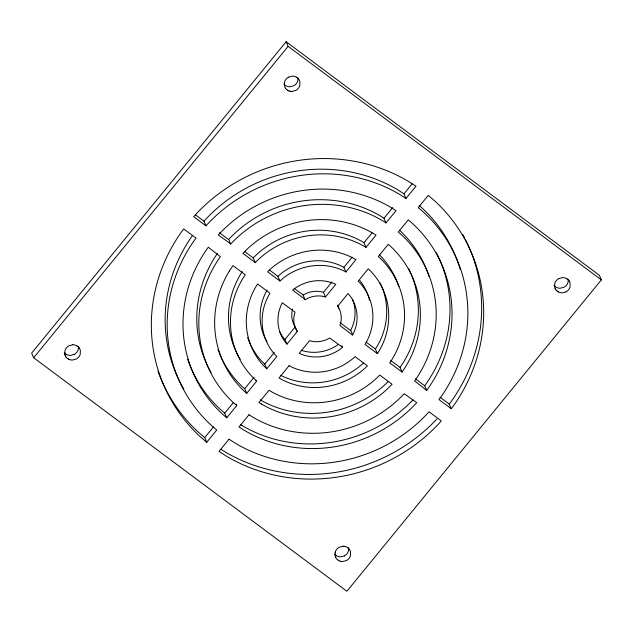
<?xml version="1.0" encoding="UTF-8"?>
<svg xmlns="http://www.w3.org/2000/svg" width="633" height="633" viewBox="0 0 633 633"><rect width="100%" height="100%" fill="white"/><g stroke="black" fill="none" stroke-linecap="round" stroke-linejoin="round"><path stroke-width="0.95" d="M335.213 552.182L335.142 555.869A8.047 7.628 -23.5 0 0 335.617 557.317M267.071 290.136L266.176 291.71A55.839 52.95 -23.5 0 0 267.007 341.796M352.581 335.142L339.945 325.465A23.927 22.693 -23.5 0 0 338.291 306.981L337.753 306.143L348.079 293.506L349.147 294.741A39.887 37.822 -23.5 0 1 352.731 334.865L350.714 330.228A39.887 37.822 -23.5 0 0 352.446 299.187M242.336 271.549L240.951 273.646A87.742 83.208 -23.5 0 0 238.823 356.735M377.395 353.649L365.043 344.439L366.824 341.29A55.839 52.95 -23.5 0 0 359.37 282.294L358.199 281.123L368.271 268.803L371.334 271.866A71.79 68.079 -23.5 0 1 378.494 351.98L377.395 353.649L375.377 349.005L376.477 347.343A71.79 68.079 -23.5 0 0 380.085 282.856M229.423 270.924L232.936 265.591L245.28 274.793L242.969 278.291A87.742 83.208 -23.5 0 0 255.874 380.346M402.082 372.054L389.738 362.851L392.049 359.354A87.742 83.208 -23.5 0 0 379.151 257.291L378.289 256.547L388.282 244.306L390.363 246.102A103.701 98.344 -23.5 0 1 405.603 366.721L402.082 372.054L400.064 367.409L403.577 362.076A103.701 98.344 -23.5 0 0 408.791 268.93M426.689 390.395L414.631 380.947A119.661 113.473 -23.5 0 0 401.575 234.914L398.284 232.074L408.277 219.841L412.779 223.734A135.612 128.602 -23.5 0 1 427.584 389.232L426.689 390.395L424.672 385.758L425.558 384.587A135.612 128.602 -23.5 0 0 437.498 255.012M451.258 408.712L438.97 399.558L440.528 397.516A151.564 143.731 -23.5 0 0 423.983 212.546L418.278 207.608L428.272 195.375L435.195 201.357A167.516 158.859 -23.5 0 1 453.473 405.8L451.258 408.712L449.24 404.068L451.456 401.156A167.516 158.859 -23.5 0 0 465.382 239.44M286.116 41.723L31.65 353.111L33.668 357.748L346.884 591.277L601.35 279.889L599.332 275.252L286.116 41.723L288.134 46.367L601.35 279.889M33.668 357.748L288.134 46.367M206.746 442.269L199.822 436.287A167.516 158.859 -23.5 0 1 181.544 231.844L183.76 228.932L196.048 238.087L194.489 240.129A151.564 143.731 -23.5 0 0 211.034 425.099L216.739 430.036L206.746 442.269L204.728 437.625L213.471 426.919M236.062 404.02L236.734 405.563L226.741 417.796L224.723 413.159L233.466 402.453M255.867 380.346L256.729 381.098L246.735 393.33L244.718 388.694L254.086 377.221M266.746 368.841L263.684 365.779A71.79 68.079 -23.5 0 1 256.523 285.657L257.623 283.995L269.974 293.206L268.194 296.355A55.839 52.95 -23.5 0 0 275.648 355.342L276.819 356.514L266.746 368.841L264.729 364.197L274.208 352.597M295.579 327.633L297.265 331.502L286.939 344.138L284.921 339.494L295.247 326.857L294.709 326.019A23.927 22.693 -23.5 0 1 292.573 309.078M325.473 296.988L324.484 296.695A23.927 22.693 -23.5 0 0 305.32 299.646L292.66 290.08A39.887 37.822 -23.5 0 1 334.287 283.663L335.799 284.352L325.473 296.988L323.455 292.343L331.953 281.938M345.919 271.968L344.439 271.169A55.839 52.95 -23.5 0 0 282.722 278.583L279.952 280.997L267.601 271.786L269.025 270.362A71.79 68.079 -23.5 0 1 352.138 257.552L355.983 259.641L345.919 271.968L343.893 267.324L352.193 257.18M366.001 247.384L365.035 246.767A87.742 83.208 -23.5 0 0 258.256 259.601L255.257 262.584L242.914 253.382L247.471 248.832A103.701 98.344 -23.5 0 1 373.668 233.656L376.002 235.152L366.001 247.384L363.983 242.74L372.109 232.802M385.995 222.919L382.316 220.561A119.661 113.473 -23.5 0 0 230.823 243.911L218.306 235.033L219.279 233.933A135.612 128.602 -23.5 0 1 390.957 207.466L395.997 210.686L385.995 222.919L383.978 218.274L392.729 207.569M405.99 198.453L399.597 194.355A151.564 143.731 -23.5 0 0 207.719 223.94L206.026 225.878L193.745 216.715L196.159 213.954A167.516 158.859 -23.5 0 1 408.238 181.26L415.992 186.221L405.99 198.453L403.973 193.809L412.099 183.871M206.026 225.878L204.008 221.234L205.701 219.303A151.564 143.731 -23.5 0 1 397.579 189.718L403.973 193.809M230.594 244.196L228.814 239.274A119.661 113.473 -23.5 0 1 380.291 215.908L383.978 218.274M255.257 262.584L253.24 257.94L256.23 254.957A87.742 83.208 -23.5 0 1 363.018 242.123L363.983 242.74M388.132 381.572L385.529 384.168A103.701 98.344 -23.5 0 1 260.076 399.787M279.952 280.997L277.934 276.352L280.704 273.939A55.839 52.95 -23.5 0 1 342.421 266.525L343.893 267.324M342.595 347.351L342.358 347.564A39.887 37.822 -23.5 0 1 300.73 353.982L299.219 353.293L309.545 340.657L310.534 340.95A23.927 22.693 -23.5 0 0 329.706 337.998L342.595 347.351L341.923 345.808M294.139 288.434L303.294 295.01A23.927 22.693 -23.5 0 1 322.466 292.05L323.455 292.343M288.585 77.099L292.319 76.134A8.047 7.628 -23.5 0 1 293.957 76.269L295.018 76.546A8.047 7.628 -23.5 0 1 296.972 77.511M295.746 90.432L292.019 91.397M74.188 354.433L70.461 355.398A8.047 7.628 -23.5 0 1 68.815 355.263L67.763 354.986A8.047 7.628 -23.5 0 1 65.808 354.021M558.812 278.567L562.539 277.602A8.047 7.628 -23.5 0 1 564.185 277.737L565.237 278.014A8.047 7.628 -23.5 0 1 567.192 278.979M565.973 291.9L562.239 292.865A8.047 7.628 -23.5 0 1 560.601 292.731L559.54 292.454A8.047 7.628 -23.5 0 1 558.045 291.773M344.415 555.901L340.681 556.866A8.047 7.628 -23.5 0 1 339.043 556.731L337.982 556.454A8.047 7.628 -23.5 0 1 336.028 555.489M72.779 344.779L69.044 345.745A7.873 7.461 -23.5 0 0 67.66 346.662A7.881 7.469 -23.5 0 0 66.489 347.826A7.873 7.461 -23.5 0 0 64.985 350.706L64.914 354.401M342.999 546.247L339.272 547.213A7.92 7.509 -23.5 0 0 335.229 552.245M290.373 91.255L289.321 90.986M344.645 546.382L345.697 546.659A8.047 7.628 -23.5 0 1 347.596 547.585M69.78 359.631L70.833 359.9A8.047 7.628 -23.5 0 0 72.478 360.035L76.205 359.077A7.881 7.469 -23.5 0 0 79.671 355.619A7.873 7.461 -23.5 0 0 80.264 354.108L80.344 350.413A8.047 7.628 -23.5 0 0 79.805 348.925L79.267 348.015M340 561.099L341.06 561.376A8.047 7.628 -23.5 0 0 342.698 561.511L346.433 560.545A7.873 7.461 -23.5 0 0 347.826 559.627A7.873 7.461 -23.5 0 0 350.492 555.576L350.563 551.889A8.047 7.628 -23.5 0 0 350.025 550.401L349.495 549.484M261.35 403.981L259.016 402.493L269.017 390.26L269.99 390.877A87.742 83.208 -23.5 0 0 376.777 378.036L379.76 375.06L392.104 384.263L387.546 388.812A103.701 98.344 -23.5 0 1 261.342 403.989M240.603 424.616L242.043 425.542M220.885 449.264L224.762 451.74A167.516 158.859 -23.5 0 0 436.841 419.046M195.565 214.935L204.008 221.234M219.358 232.683L228.576 239.551M244.749 251.618L253.24 257.94M269.444 270.022L277.934 276.352M340.087 322.695L350.563 330.497M366.111 342.097L375.377 349.005M390.806 360.509L400.064 367.409M415.462 378.89L424.672 385.758M440.022 397.2L449.24 404.068M419.117 205.432L421.974 207.901A151.564 143.731 -23.5 0 1 459.052 265.789M244.718 388.694L242.637 386.898A103.701 98.344 -23.5 0 1 219.39 353.151M246.735 393.33L244.654 391.534A103.701 98.344 -23.5 0 1 229.415 270.924M236.734 405.563L233.45 402.723A119.661 113.473 -23.5 0 1 220.387 256.689L208.328 247.242L207.442 248.413A135.612 128.602 -23.5 0 0 222.238 413.919L226.741 417.796M224.723 413.159L220.221 409.266A135.612 128.602 -23.5 0 1 187.629 359.267M204.728 437.625L197.805 431.643A167.516 158.859 -23.5 0 1 160.608 377.996M264.729 364.197L261.666 361.134A71.79 68.079 -23.5 0 1 247.653 337.595M284.921 339.494L283.853 338.259A39.887 37.822 -23.5 0 1 279.604 331.581M286.939 344.138L285.871 342.904A39.887 37.822 -23.5 0 1 282.286 302.772L295.073 312.18A23.927 22.693 -23.5 0 0 296.727 330.655L297.265 331.502M569.035 280.846L569.565 281.756A8.047 7.628 -23.5 0 1 570.104 283.244L570.032 286.931A7.873 7.461 -23.5 0 1 566.013 291.853M555.75 289.629L555.212 288.711M285.523 88.153L284.992 87.243A8.047 7.628 -23.5 0 1 284.454 85.756L284.526 82.061A7.873 7.461 -23.5 0 1 288.545 77.147M65.982 356.798L65.452 355.888M335.672 557.356L336.21 558.274A8.047 7.628 -23.5 0 0 337.611 559.801M303.112 295.128L305.13 299.765M348.648 547.767L348.474 550.939A7.873 7.461 -23.5 0 1 344.455 555.853M568.26 279.644L568.015 282.294A7.873 7.461 -23.5 0 1 566.527 285.151A7.881 7.469 -23.5 0 1 565.34 286.338A7.873 7.461 -23.5 0 1 563.956 287.255L560.221 288.221A8.047 7.628 -23.5 0 1 558.583 288.086L557.523 287.817A8.047 7.628 -23.5 0 1 556.027 287.137A7.92 7.509 -23.5 0 1 554.769 286.187M298.032 78.175L297.787 80.818A7.873 7.461 -23.5 0 1 293.767 85.74L290.001 86.753A8.047 7.628 -23.5 0 1 288.355 86.618L287.303 86.341A8.047 7.628 -23.5 0 1 285.348 85.376A7.92 7.509 -23.5 0 1 284.541 84.711M78.492 346.821L78.247 349.463A7.873 7.461 -23.5 0 1 74.227 354.385M558.227 291.734A7.873 7.461 -23.5 0 1 556.953 290.784M160.268 377.141A167.516 158.859 -23.5 0 1 157.981 371.088M462.786 234.534A167.516 158.859 -23.5 0 1 464.535 237.794M558.773 278.615A7.873 7.461 -23.5 0 0 554.753 283.537L554.682 287.224A8.047 7.628 -23.5 0 0 555.157 288.672M554.73 286.171A8.047 7.628 -23.5 0 1 554.002 285.388M556.747 290.808A8.047 7.628 -23.5 0 1 555.703 289.605M568.038 279.659A8.047 7.628 -23.5 0 1 569.083 280.862M567.16 278.971A7.92 7.509 -23.5 0 1 567.999 279.644M363.366 363.2A71.79 68.079 -23.5 0 1 280.862 375.448M399.558 230.277A119.661 113.473 -23.5 0 1 429.055 276.661M211.137 372.6A119.661 113.473 -23.5 0 1 217.317 253.548M68.451 358.927A7.881 7.469 -23.5 0 1 67.573 358.325M76.973 345.982A7.881 7.469 -23.5 0 1 77.851 346.591M347.659 547.735A7.873 7.461 -23.5 0 1 348.482 548.4M342.944 546.208A8.047 7.628 -23.5 0 1 344.589 546.342M348.443 548.257A8.047 7.628 -23.5 0 1 349.487 549.468M69.685 359.71A8.047 7.628 -23.5 0 1 68.206 359.038M67.312 358.42A8.047 7.628 -23.5 0 1 65.864 356.87M65.326 355.936A8.047 7.628 -23.5 0 1 64.788 354.448M72.724 344.732A8.047 7.628 -23.5 0 1 74.362 344.874L75.477 345.183A8.047 7.628 -23.5 0 1 76.917 345.824M77.812 346.441A8.047 7.628 -23.5 0 1 79.26 348M295.785 90.384A7.873 7.461 -23.5 0 0 299.805 85.463L299.876 81.776A8.047 7.628 -23.5 0 0 299.346 80.28L298.808 79.37A8.047 7.628 -23.5 0 0 297.755 78.144M338.133 344.605A39.887 37.822 -23.5 0 1 301.253 350.286M359.781 280.466A55.839 52.95 -23.5 0 1 369.482 300.232M291.948 91.484A8.047 7.628 -23.5 0 1 290.302 91.35M289.226 91.065A8.047 7.628 -23.5 0 1 287.746 90.392M286.448 89.427A8.047 7.628 -23.5 0 1 285.404 88.224M339.984 561.091A8.047 7.628 -23.5 0 1 338.054 560.134A7.92 7.509 -23.5 0 1 337.65 559.817M296.774 77.55A7.873 7.461 -23.5 0 1 297.605 78.215M336.226 555.45A7.873 7.461 -23.5 0 1 335.395 554.785M219.026 352.241A103.701 98.344 -23.5 0 1 217.997 349.487M287.849 90.313A7.92 7.509 -23.5 0 1 286.559 89.356M459.336 266.659A151.564 143.731 -23.5 0 1 460.144 269.27M183.879 389.153A151.564 143.731 -23.5 0 1 192.472 235.492M413.08 399.763A135.612 128.602 -23.5 0 1 242.043 425.55M436.279 252.607A135.612 128.602 -23.5 0 1 437.094 254.205M337.666 305.185A23.927 22.693 -23.5 0 1 338.631 308.2M379.246 254.68A87.742 83.208 -23.5 0 1 398.766 286.662M240.311 359.235A87.742 83.208 -23.5 0 1 239.306 357.574M335.229 554.832A8.015 7.604 -23.5 0 1 334.509 554.049M64.962 353.341A8.047 7.628 -23.5 0 1 64.242 352.565M284.502 84.695A8.047 7.628 -23.5 0 1 283.774 83.92M65.84 354.029A7.92 7.509 -23.5 0 1 65.001 353.356M229.027 439.191L219.026 451.424L226.78 456.385A167.516 158.859 -23.5 0 0 438.859 423.691L441.28 420.921L428.992 411.767L427.299 413.697A151.564 143.731 -23.5 0 1 235.421 443.29L229.027 439.191M249.022 414.726L239.021 426.959L244.061 430.187A135.612 128.602 -23.5 0 0 415.739 403.719L416.712 402.612L404.186 393.726A119.661 113.473 -23.5 0 1 252.702 417.084L249.022 414.726M289.107 365.676L279.034 377.996L282.888 380.093A71.79 68.079 -23.5 0 0 365.993 367.275L367.417 365.858L355.066 356.648L352.296 359.061A55.839 52.95 -23.5 0 1 290.579 366.475L289.107 365.676"/></g></svg>
